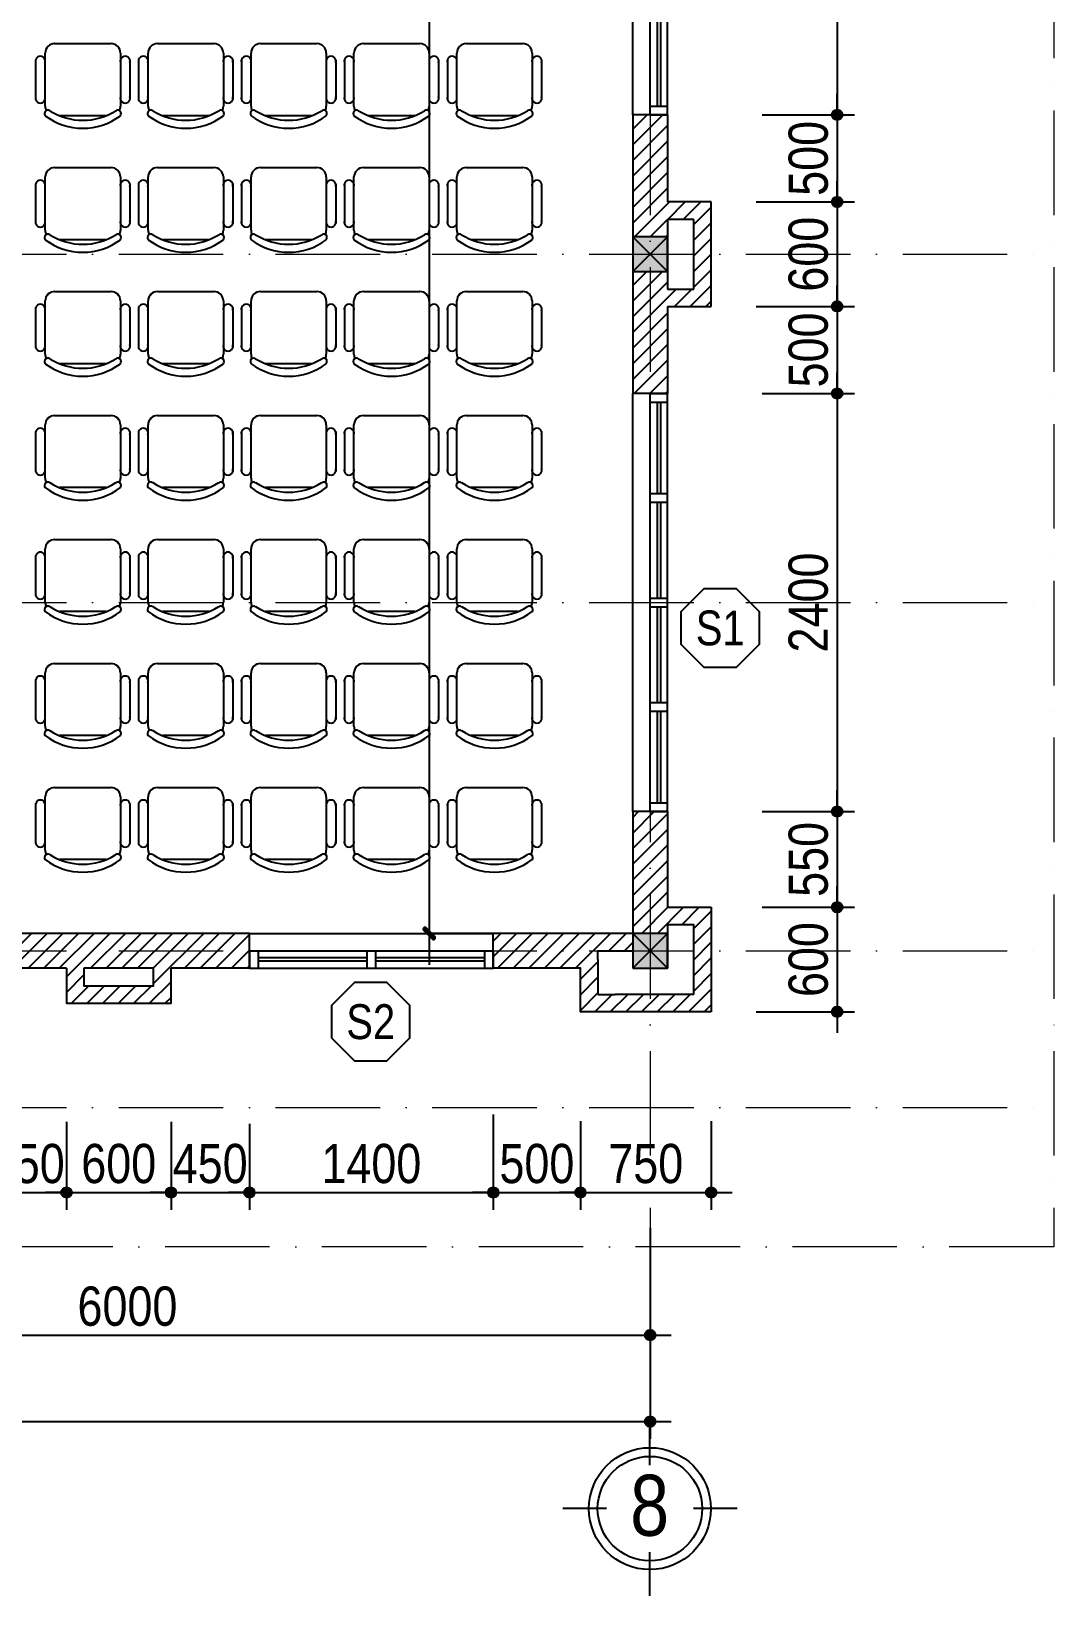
# Model space of a CAD drawing. Header units: millimetres. Extents: x 1201 to 176852, y 279 to 65351.
# Drawn here: x 104417 to 110285, y 18806 to 27788 of the extents above; entities that cross this region are included whole.
import ezdxf
from ezdxf.enums import TextEntityAlignment as Align

# ---------------------------------------------------------------- set-up
doc = ezdxf.new("R2010")
doc.units = ezdxf.units.MM
doc.linetypes.add('ACAD_ISO10W100', pattern=[18, 12, -3, 0, -3])
for name, color, linetype in [('009', 251, 'Continuous'), ('DIM', 1, 'Continuous'), ('DOOR', 20, 'Continuous'), ('MEDIUM', 2, 'Continuous'), ('TAGS', 60, 'Continuous'), ('TUONG', 131, 'Continuous'), ('vat dung', 44, 'Continuous'), ('WALL', 4, 'Continuous')]:
    doc.layers.add(name, color=color, linetype=linetype)
doc.layers.add('TRUC', color=24, linetype='Continuous', lineweight=0)
doc.styles.add('HEL-CONDENSE', font='')
doc.styles.add('KICHTHUOC', font='', dxfattribs={"width": 0.8})
doc.styles.add('VNI-HELVE-CONDENSEN', font='')
doc.styles.get('HEL-CONDENSE').set_extended_font_data('VNI-Helve-Condense')
doc.styles.get('KICHTHUOC').set_extended_font_data('VNI-Helve-Condense')
doc.styles.get('VNI-HELVE-CONDENSEN').set_extended_font_data('VNI-Helve-Condense')
doc.dimstyles.new('1-100', dxfattribs={"dimtxt": 200, "dimasz": 60, "dimexe": 0, "dimexo": 0, "dimgap": 70, "dimtad": 1, "dimtoh": 1, "dimdec": 0, "dimzin": 9, "dimdsep": 46, "dimtxsty": 'KICHTHUOC', "dimblk": 'KTHUOC', "dimcen": 15, "dimdle": 150, "dimclrd": 256, "dimclre": 256, "dimclrt": 7, "dimadec": 0, "dimazin": 0, "dimtfac": 1, "dimtdec": 0, "dimtix": 1, "dimtmove": 2, "dimatfit": 3, "dimfxl": 1, "dimtolj": 1, "dimtzin": 1, "dimarcsym": 0})
doc.dimstyles.new('D100', dxfattribs={"dimtxt": 225, "dimasz": 1.2, "dimexe": 100, "dimexo": 0, "dimgap": 50, "dimtad": 1, "dimdec": 0, "dimzin": 13, "dimdsep": 46, "dimtxsty": 'HEL-CONDENSE', "dimblk": 'D50', "dimcen": 0, "dimclrd": 1, "dimclre": 1, "dimclrt": 7, "dimadec": 0, "dimazin": 0, "dimtfac": 1, "dimtdec": 0, "dimtmove": 0, "dimatfit": 3, "dimldrblk": 'D50', "dimfxl": 1, "dimtolj": 1, "dimtzin": 13, "dimarcsym": 0})

# ---------------------------------------------------------------- blocks, each defined once
blk = doc.blocks.new('A$C419169B2')
at = {"layer": 'vat dung'}
for p, q in [((-166.4, 1192.5), (157.6, 1192.5)), ((-275.2, 1100.2), (-275.2, 870.7)), ((-220.4, 832.5), (-220.4, 1138.5)), ((211.6, 1138.5), (211.6, 832.5)), ((265.6, 1100.2), (265.6, 870.7)), ((129.5, 778.5), (-138.4, 778.5))]:
    blk.add_line(p, q, dxfattribs=at)
for centre, radius, start, end in [((-166.4, 1138.5), 54, 90, 180), ((157.6, 1138.5), 54, 0, 90), ((-248.2, 1092.3), 28.1, 343.7398, 196.2602), ((238.6, 1092.3), 28.1, 343.7398, 196.2602), ((-248.2, 878.6), 28.1, 163.7398, 16.2602), ((-204.6, 790.3), 19.7, 57.97259, 216.69006), ((-166.4, 832.5), 54, 180, 207.58444), ((195.7, 790.3), 19.7, 323.30994, 122.02741), ((157.6, 832.5), 54, 332.41556, 0), ((238.6, 878.6), 28.1, 163.7398, 16.2602), ((-4.4, 1066.5), 360, 233.1301, 306.8699), ((-4.4, 1105.6), 353.5, 237.57575, 302.42425)]:
    blk.add_arc(centre, radius, start, end, dxfattribs=at)
blk = doc.blocks.new('s11')
at = {"layer": 'DOOR'}
for p, q in [((0, 0), (0, -100)), ((1400, 0), (0, 0)), ((50, 0), (50, -100)), ((1350, 0), (1350, -100)), ((1400, 0), (1400, -100)), ((1400, -100), (0, -100))]:
    blk.add_line(p, q, dxfattribs=at)
at = {"layer": 'DOOR', "linetype": 'ByBlock', "lineweight": -2}
for p, q in [((675, -100), (675, 0)), ((725, -100), (725, 0))]:
    blk.add_line(p, q, dxfattribs=at)
at = {"layer": 'DOOR', "color": 251}
for p, q in [((50, -40), (675, -40)), ((50, -60), (675, -60)), ((725, -40), (1350, -40)), ((725, -60), (1350, -60))]:
    blk.add_line(p, q, dxfattribs=at)
blk = doc.blocks.new('A$C1CA434F2')
at = {"layer": 'DOOR'}
for p, q in [((-289.1, -309.3), (-289.1, -409.3)), ((-289.1, -309.3), (2110.9, -309.3)), ((-239.1, -309.3), (-239.1, -409.3)), ((885.9, -309.3), (885.9, -409.3)), ((935.9, -309.3), (935.9, -409.3)), ((1486.2, -309.3), (1486.2, -409.3)), ((1536.2, -309.3), (1536.2, -409.3)), ((2060.9, -309.3), (2060.9, -409.3)), ((2110.9, -309.3), (2110.9, -409.3)), ((-289.1, -409.3), (2110.9, -409.3))]:
    blk.add_line(p, q, dxfattribs=at)
at = {"layer": 'DOOR', "color": 251}
for p, q in [((285.2, -349.3), (-239.1, -349.3)), ((885.9, -349.3), (335.2, -349.3)), ((1486.2, -349.3), (935.9, -349.3)), ((2060.9, -349.3), (1536.2, -349.3)), ((285.2, -369.3), (-239.1, -369.3)), ((885.9, -369.3), (335.2, -369.3)), ((1486.2, -369.3), (935.9, -369.3)), ((2060.9, -369.3), (1536.2, -369.3))]:
    blk.add_line(p, q, dxfattribs=at)
at = {"layer": 'DOOR', "linetype": 'ByBlock', "lineweight": -2}
for p, q in [((285.2, -409.3), (285.2, -309.3)), ((335.2, -409.3), (335.2, -309.3))]:
    blk.add_line(p, q, dxfattribs=at)
blk = doc.blocks.new('D50')
at = {"layer": 'DIM'}
blk.add_hatch(color=256, dxfattribs=at).paths.add_polyline_path([(25, 0, 1), (-25, 0, 1)])
blk.add_line((25, 0), (100, 0), dxfattribs=at)
blk.add_circle((0, 0), 25, dxfattribs=at)
blk = doc.blocks.new('*D1186')
at = {"layer": 'DEFPOINTS', "color": 0, "transparency": 16777216}
for p in [(101969, 20917.1), (107969, 20917.1), (107969, 20301.9)]:
    blk.add_point(p, dxfattribs=at)
at = {"layer": 'DIM', "color": 1, "lineweight": -2, "transparency": 16777216}
for p, q in [((101969, 20917.1), (101969, 20201.9)), ((107969, 20917.1), (107969, 20201.9)), ((101970.2, 20301.9), (107967.8, 20301.9))]:
    blk.add_line(p, q, dxfattribs=at)
at = {"layer": 'DIM', "color": 1, "lineweight": -2, "transparency": 16777216, "xscale": 1.199999999999999, "yscale": 1.199999999999999, "zscale": 1.199999999999999, "rotation": 180}
blk.add_blockref('D50', (101969, 20301.9), dxfattribs=at)
at = {"layer": 'DIM', "color": 1, "lineweight": -2, "transparency": 16777216, "xscale": 1.199999999999999, "yscale": 1.199999999999999, "zscale": 1.199999999999999}
blk.add_blockref('D50', (107969, 20301.9), dxfattribs=at)
at = {"layer": 'DIM', "color": 7, "transparency": 16777216, "insert": (104969, 20466.8), "char_height": 225, "attachment_point": 5, "style": 'HEL-CONDENSE'}
blk.add_mtext('\\A1;6000', dxfattribs=at)
blk = doc.blocks.new('*D1187')
at = {"layer": 'DEFPOINTS', "color": 0, "transparency": 16777216}
for p in [(74969, 20917.1), (107969, 20917.1), (107969, 19805.8)]:
    blk.add_point(p, dxfattribs=at)
at = {"layer": 'DIM', "color": 1, "lineweight": -2, "transparency": 16777216}
for p, q in [((74969, 20917.1), (74969, 19705.8)), ((107969, 20917.1), (107969, 19705.8)), ((74970.2, 19805.8), (107967.8, 19805.8))]:
    blk.add_line(p, q, dxfattribs=at)
at = {"layer": 'DIM', "color": 1, "lineweight": -2, "transparency": 16777216, "xscale": 1.199999999999999, "yscale": 1.199999999999999, "zscale": 1.199999999999999, "rotation": 180}
blk.add_blockref('D50', (74969, 19805.8), dxfattribs=at)
at = {"layer": 'DIM', "color": 1, "lineweight": -2, "transparency": 16777216, "xscale": 1.199999999999999, "yscale": 1.199999999999999, "zscale": 1.199999999999999}
blk.add_blockref('D50', (107969, 19805.8), dxfattribs=at)
at = {"layer": 'DIM', "color": 7, "transparency": 16777216, "insert": (91469, 19970.7), "char_height": 225, "attachment_point": 5, "style": 'HEL-CONDENSE'}
blk.add_mtext('\\A1;33000', dxfattribs=at)
blk = doc.blocks.new('A$C206177D3')
at = {"layer": 'TAGS', "ltscale": 1000}
for p, q in [((-36.6, 240.1), (-36.6, 490.1)), ((-286.6, -9.9), (-536.6, -9.9)), ((463.4, -9.9), (213.4, -9.9)), ((-36.6, -509.9), (-36.6, -259.9))]:
    blk.add_line(p, q, dxfattribs=at)
blk.add_circle((-36.6, -9.9), 350, dxfattribs=at)
at = {"layer": 'TAGS', "color": 254, "ltscale": 1000}
blk.add_circle((-36.6, -9.9), 300, dxfattribs=at)
at = {"layer": 'TAGS', "ltscale": 1000, "style": 'VNI-HELVE-CONDENSEN'}
blk.add_attdef('A', text='', height=350, dxfattribs=at).set_placement((-38.3, -165.6), align=Align.CENTER)
blk = doc.blocks.new('A$C225A2996')
at = {"layer": 'WALL'}
blk.add_hatch(color=4, dxfattribs=at).paths.add_polyline_path([(531.4, 81.6), (731.4, 81.6), (731.4, 281.6), (531.4, 281.6)])
at = {"layer": 'WALL', "color": 4}
for p, q in [((531.4, 281.6), (731.4, 81.6)), ((531.4, 81.6), (731.4, 281.6))]:
    blk.add_line(p, q, dxfattribs=at)
blk.add_lwpolyline([(531.4, 81.6), (731.4, 81.6), (731.4, 281.6), (531.4, 281.6)], close=True, dxfattribs=at)
blk = doc.blocks.new('KH-CUADI')
at = {"layer": 'TAGS'}
blk.add_lwpolyline([(-124, 300), (-300, 124), (-300, -124), (-124, -300), (124, -300), (300, -124), (300, 124), (124, 300)], close=True, dxfattribs=at)
at = {"layer": 'TAGS', "style": 'VNI-HELVE-CONDENSEN'}
blk.add_attdef('D', text='', height=300, dxfattribs=at).set_placement((0, 0), align=Align.MIDDLE)
blk = doc.blocks.new('*D1061')
at = {"layer": 'DEFPOINTS', "color": 0, "transparency": 16777216}
for p in [(108611.5, 29708.4), (108611.5, 27308.4), (109042.7, 27308.4)]:
    blk.add_point(p, dxfattribs=at)
at = {"layer": 'DIM', "color": 1, "lineweight": -2, "transparency": 16777216}
for p, q in [((108611.5, 29708.4), (109142.7, 29708.4)), ((109042.7, 29707.2), (109042.7, 27309.6)), ((108611.5, 27308.4), (109142.7, 27308.4))]:
    blk.add_line(p, q, dxfattribs=at)
at = {"layer": 'DIM', "color": 1, "lineweight": -2, "transparency": 16777216, "xscale": 1.199999999999999, "yscale": 1.199999999999999, "zscale": 1.199999999999999}
for p, rotation in [((109042.7, 29708.4), 90), ((109042.7, 27308.4), 270)]:
    blk.add_blockref('D50', p, dxfattribs=dict(at, rotation=rotation))
at = {"layer": 'DIM', "color": 7, "transparency": 16777216, "insert": (108877.8, 28508.4), "char_height": 225, "attachment_point": 5, "rotation": 90, "style": 'HEL-CONDENSE'}
blk.add_mtext('\\A1;2400', dxfattribs=at)
blk = doc.blocks.new('*D1062')
at = {"layer": 'DEFPOINTS', "color": 0, "transparency": 16777216}
for p in [(108611.5, 27308.4), (108577.9, 26808.4), (109042.7, 26808.4)]:
    blk.add_point(p, dxfattribs=at)
at = {"layer": 'DIM', "color": 1, "lineweight": -2, "transparency": 16777216}
for p, q in [((108611.5, 27308.4), (109142.7, 27308.4)), ((109042.7, 27307.2), (109042.7, 26809.6)), ((108577.9, 26808.4), (109142.7, 26808.4))]:
    blk.add_line(p, q, dxfattribs=at)
at = {"layer": 'DIM', "color": 1, "lineweight": -2, "transparency": 16777216, "xscale": 1.199999999999999, "yscale": 1.199999999999999, "zscale": 1.199999999999999}
for p, rotation in [((109042.7, 27308.4), 90), ((109042.7, 26808.4), 270)]:
    blk.add_blockref('D50', p, dxfattribs=dict(at, rotation=rotation))
at = {"layer": 'DIM', "color": 7, "transparency": 16777216, "insert": (108877.8, 27058.4), "char_height": 225, "attachment_point": 5, "rotation": 90, "style": 'HEL-CONDENSE'}
blk.add_mtext('\\A1;500', dxfattribs=at)
blk = doc.blocks.new('*D1063')
at = {"layer": 'DEFPOINTS', "color": 0, "transparency": 16777216}
for p in [(108577.9, 26808.4), (108577.9, 26208.4), (109042.7, 26208.4)]:
    blk.add_point(p, dxfattribs=at)
at = {"layer": 'DIM', "color": 1, "lineweight": -2, "transparency": 16777216}
for p, q in [((108577.9, 26808.4), (109142.7, 26808.4)), ((109042.7, 26807.2), (109042.7, 26209.6)), ((108577.9, 26208.4), (109142.7, 26208.4))]:
    blk.add_line(p, q, dxfattribs=at)
at = {"layer": 'DIM', "color": 1, "lineweight": -2, "transparency": 16777216, "xscale": 1.199999999999999, "yscale": 1.199999999999999, "zscale": 1.199999999999999}
for p, rotation in [((109042.7, 26808.4), 90), ((109042.7, 26208.4), 270)]:
    blk.add_blockref('D50', p, dxfattribs=dict(at, rotation=rotation))
at = {"layer": 'DIM', "color": 7, "transparency": 16777216, "insert": (108877.8, 26508.4), "char_height": 225, "attachment_point": 5, "rotation": 90, "style": 'HEL-CONDENSE'}
blk.add_mtext('\\A1;600', dxfattribs=at)
blk = doc.blocks.new('*D1064')
at = {"layer": 'DEFPOINTS', "color": 0, "transparency": 16777216}
for p in [(108577.9, 26208.4), (108611.5, 25708.4), (109042.7, 25708.4)]:
    blk.add_point(p, dxfattribs=at)
at = {"layer": 'DIM', "color": 1, "lineweight": -2, "transparency": 16777216}
for p, q in [((108577.9, 26208.4), (109142.7, 26208.4)), ((109042.7, 26207.2), (109042.7, 25709.6)), ((108611.5, 25708.4), (109142.7, 25708.4))]:
    blk.add_line(p, q, dxfattribs=at)
at = {"layer": 'DIM', "color": 1, "lineweight": -2, "transparency": 16777216, "xscale": 1.199999999999999, "yscale": 1.199999999999999, "zscale": 1.199999999999999}
for p, rotation in [((109042.7, 26208.4), 90), ((109042.7, 25708.4), 270)]:
    blk.add_blockref('D50', p, dxfattribs=dict(at, rotation=rotation))
at = {"layer": 'DIM', "color": 7, "transparency": 16777216, "insert": (108877.8, 25958.4), "char_height": 225, "attachment_point": 5, "rotation": 90, "style": 'HEL-CONDENSE'}
blk.add_mtext('\\A1;500', dxfattribs=at)
blk = doc.blocks.new('*D1065')
at = {"layer": 'DEFPOINTS', "color": 0, "transparency": 16777216}
for p in [(108611.5, 25708.4), (108611.5, 23308.4), (109042.7, 23308.4)]:
    blk.add_point(p, dxfattribs=at)
at = {"layer": 'DIM', "color": 1, "lineweight": -2, "transparency": 16777216}
for p, q in [((108611.5, 25708.4), (109142.7, 25708.4)), ((109042.7, 25707.2), (109042.7, 23309.6)), ((108611.5, 23308.4), (109142.7, 23308.4))]:
    blk.add_line(p, q, dxfattribs=at)
at = {"layer": 'DIM', "color": 1, "lineweight": -2, "transparency": 16777216, "xscale": 1.199999999999999, "yscale": 1.199999999999999, "zscale": 1.199999999999999}
for p, rotation in [((109042.7, 25708.4), 90), ((109042.7, 23308.4), 270)]:
    blk.add_blockref('D50', p, dxfattribs=dict(at, rotation=rotation))
at = {"layer": 'DIM', "color": 7, "transparency": 16777216, "insert": (108877.8, 24508.4), "char_height": 225, "attachment_point": 5, "rotation": 90, "style": 'HEL-CONDENSE'}
blk.add_mtext('\\A1;2400', dxfattribs=at)
blk = doc.blocks.new('*D1066')
at = {"layer": 'DEFPOINTS', "color": 0, "transparency": 16777216}
for p in [(108611.5, 23308.4), (108611.5, 22758.4), (109042.7, 22758.4)]:
    blk.add_point(p, dxfattribs=at)
at = {"layer": 'DIM', "color": 1, "lineweight": -2, "transparency": 16777216}
for p, q in [((108611.5, 23308.4), (109142.7, 23308.4)), ((109042.7, 23307.2), (109042.7, 22759.6)), ((108611.5, 22758.4), (109142.7, 22758.4))]:
    blk.add_line(p, q, dxfattribs=at)
at = {"layer": 'DIM', "color": 1, "lineweight": -2, "transparency": 16777216, "xscale": 1.199999999999999, "yscale": 1.199999999999999, "zscale": 1.199999999999999}
for p, rotation in [((109042.7, 23308.4), 90), ((109042.7, 22758.4), 270)]:
    blk.add_blockref('D50', p, dxfattribs=dict(at, rotation=rotation))
at = {"layer": 'DIM', "color": 7, "transparency": 16777216, "insert": (108877.8, 23033.4), "char_height": 225, "attachment_point": 5, "rotation": 90, "style": 'HEL-CONDENSE'}
blk.add_mtext('\\A1;550', dxfattribs=at)
blk = doc.blocks.new('*D1067')
at = {"layer": 'DEFPOINTS', "color": 0, "transparency": 16777216}
for p in [(108611.5, 22758.4), (108577.9, 22158.4), (109042.7, 22158.4)]:
    blk.add_point(p, dxfattribs=at)
at = {"layer": 'DIM', "color": 1, "lineweight": -2, "transparency": 16777216}
for p, q in [((108611.5, 22758.4), (109142.7, 22758.4)), ((109042.7, 22757.2), (109042.7, 22159.6)), ((108577.9, 22158.4), (109142.7, 22158.4))]:
    blk.add_line(p, q, dxfattribs=at)
at = {"layer": 'DIM', "color": 1, "lineweight": -2, "transparency": 16777216, "xscale": 1.199999999999999, "yscale": 1.199999999999999, "zscale": 1.199999999999999}
for p, rotation in [((109042.7, 22758.4), 90), ((109042.7, 22158.4), 270)]:
    blk.add_blockref('D50', p, dxfattribs=dict(at, rotation=rotation))
at = {"layer": 'DIM', "color": 7, "transparency": 16777216, "insert": (108877.8, 22458.4), "char_height": 225, "attachment_point": 5, "rotation": 90, "style": 'HEL-CONDENSE'}
blk.add_mtext('\\A1;600', dxfattribs=at)
blk = doc.blocks.new('*D1071')
at = {"layer": 'DEFPOINTS', "color": 0, "transparency": 16777216}
for p in [(104169, 21514.2), (104619, 21527.3), (104619, 21120.8)]:
    blk.add_point(p, dxfattribs=at)
at = {"layer": 'DIM', "color": 1, "lineweight": -2, "transparency": 16777216}
for p, q in [((104169, 21514.2), (104169, 21020.8)), ((104619, 21527.3), (104619, 21020.8)), ((104170.2, 21120.8), (104617.8, 21120.8))]:
    blk.add_line(p, q, dxfattribs=at)
at = {"layer": 'DIM', "color": 1, "lineweight": -2, "transparency": 16777216, "xscale": 1.199999999999999, "yscale": 1.199999999999999, "zscale": 1.199999999999999, "rotation": 180}
blk.add_blockref('D50', (104169, 21120.8), dxfattribs=at)
at = {"layer": 'DIM', "color": 1, "lineweight": -2, "transparency": 16777216, "xscale": 1.199999999999999, "yscale": 1.199999999999999, "zscale": 1.199999999999999}
blk.add_blockref('D50', (104619, 21120.8), dxfattribs=at)
at = {"layer": 'DIM', "color": 7, "transparency": 16777216, "insert": (104394, 21285.7), "char_height": 225, "attachment_point": 5, "style": 'HEL-CONDENSE'}
blk.add_mtext('\\A1;450', dxfattribs=at)
blk = doc.blocks.new('*D1072')
at = {"layer": 'DEFPOINTS', "color": 0, "transparency": 16777216}
for p in [(104619, 21527.3), (105219, 21527.3), (105219, 21120.8)]:
    blk.add_point(p, dxfattribs=at)
at = {"layer": 'DIM', "color": 1, "lineweight": -2, "transparency": 16777216}
for p, q in [((104619, 21527.3), (104619, 21020.8)), ((105219, 21527.3), (105219, 21020.8)), ((104620.2, 21120.8), (105217.8, 21120.8))]:
    blk.add_line(p, q, dxfattribs=at)
at = {"layer": 'DIM', "color": 1, "lineweight": -2, "transparency": 16777216, "xscale": 1.199999999999999, "yscale": 1.199999999999999, "zscale": 1.199999999999999, "rotation": 180}
blk.add_blockref('D50', (104619, 21120.8), dxfattribs=at)
at = {"layer": 'DIM', "color": 1, "lineweight": -2, "transparency": 16777216, "xscale": 1.199999999999999, "yscale": 1.199999999999999, "zscale": 1.199999999999999}
blk.add_blockref('D50', (105219, 21120.8), dxfattribs=at)
at = {"layer": 'DIM', "color": 7, "transparency": 16777216, "insert": (104919, 21285.7), "char_height": 225, "attachment_point": 5, "style": 'HEL-CONDENSE'}
blk.add_mtext('\\A1;600', dxfattribs=at)
blk = doc.blocks.new('*D1073')
at = {"layer": 'DEFPOINTS', "color": 0, "transparency": 16777216}
for p in [(105219, 21527.3), (105669, 21514.2), (105669, 21120.8)]:
    blk.add_point(p, dxfattribs=at)
at = {"layer": 'DIM', "color": 1, "lineweight": -2, "transparency": 16777216}
for p, q in [((105219, 21527.3), (105219, 21020.8)), ((105669, 21514.2), (105669, 21020.8)), ((105220.2, 21120.8), (105667.8, 21120.8))]:
    blk.add_line(p, q, dxfattribs=at)
at = {"layer": 'DIM', "color": 1, "lineweight": -2, "transparency": 16777216, "xscale": 1.199999999999999, "yscale": 1.199999999999999, "zscale": 1.199999999999999, "rotation": 180}
blk.add_blockref('D50', (105219, 21120.8), dxfattribs=at)
at = {"layer": 'DIM', "color": 1, "lineweight": -2, "transparency": 16777216, "xscale": 1.199999999999999, "yscale": 1.199999999999999, "zscale": 1.199999999999999}
blk.add_blockref('D50', (105669, 21120.8), dxfattribs=at)
at = {"layer": 'DIM', "color": 7, "transparency": 16777216, "insert": (105444, 21285.7), "char_height": 225, "attachment_point": 5, "style": 'HEL-CONDENSE'}
blk.add_mtext('\\A1;450', dxfattribs=at)
blk = doc.blocks.new('*D1074')
at = {"layer": 'DEFPOINTS', "color": 0, "transparency": 16777216}
for p in [(107069, 21568.3), (105669, 21514.2), (107069, 21120.8)]:
    blk.add_point(p, dxfattribs=at)
at = {"layer": 'DIM', "color": 1, "lineweight": -2, "transparency": 16777216}
for p, q in [((107069, 21568.3), (107069, 21020.8)), ((105669, 21514.2), (105669, 21020.8)), ((105670.2, 21120.8), (107067.8, 21120.8))]:
    blk.add_line(p, q, dxfattribs=at)
at = {"layer": 'DIM', "color": 1, "lineweight": -2, "transparency": 16777216, "xscale": 1.199999999999999, "yscale": 1.199999999999999, "zscale": 1.199999999999999, "rotation": 180}
blk.add_blockref('D50', (105669, 21120.8), dxfattribs=at)
at = {"layer": 'DIM', "color": 1, "lineweight": -2, "transparency": 16777216, "xscale": 1.199999999999999, "yscale": 1.199999999999999, "zscale": 1.199999999999999}
blk.add_blockref('D50', (107069, 21120.8), dxfattribs=at)
at = {"layer": 'DIM', "color": 7, "transparency": 16777216, "insert": (106369, 21285.7), "char_height": 225, "attachment_point": 5, "style": 'HEL-CONDENSE'}
blk.add_mtext('\\A1;1400', dxfattribs=at)
blk = doc.blocks.new('*D1075')
at = {"layer": 'DEFPOINTS', "color": 0, "transparency": 16777216}
for p in [(107069, 21568.3), (107569, 21531.3), (107569, 21120.8)]:
    blk.add_point(p, dxfattribs=at)
at = {"layer": 'DIM', "color": 1, "lineweight": -2, "transparency": 16777216}
for p, q in [((107069, 21568.3), (107069, 21020.8)), ((107569, 21531.3), (107569, 21020.8)), ((107070.2, 21120.8), (107567.8, 21120.8))]:
    blk.add_line(p, q, dxfattribs=at)
at = {"layer": 'DIM', "color": 1, "lineweight": -2, "transparency": 16777216, "xscale": 1.199999999999999, "yscale": 1.199999999999999, "zscale": 1.199999999999999, "rotation": 180}
blk.add_blockref('D50', (107069, 21120.8), dxfattribs=at)
at = {"layer": 'DIM', "color": 1, "lineweight": -2, "transparency": 16777216, "xscale": 1.199999999999999, "yscale": 1.199999999999999, "zscale": 1.199999999999999}
blk.add_blockref('D50', (107569, 21120.8), dxfattribs=at)
at = {"layer": 'DIM', "color": 7, "transparency": 16777216, "insert": (107319, 21285.7), "char_height": 225, "attachment_point": 5, "style": 'HEL-CONDENSE'}
blk.add_mtext('\\A1;500', dxfattribs=at)
blk = doc.blocks.new('*D1076')
at = {"layer": 'DEFPOINTS', "color": 0, "transparency": 16777216}
for p in [(107569, 21531.3), (108319, 21531.3), (108319, 21120.8)]:
    blk.add_point(p, dxfattribs=at)
at = {"layer": 'DIM', "color": 1, "lineweight": -2, "transparency": 16777216}
for p, q in [((107569, 21531.3), (107569, 21020.8)), ((108319, 21531.3), (108319, 21020.8)), ((107570.2, 21120.8), (108317.8, 21120.8))]:
    blk.add_line(p, q, dxfattribs=at)
at = {"layer": 'DIM', "color": 1, "lineweight": -2, "transparency": 16777216, "xscale": 1.199999999999999, "yscale": 1.199999999999999, "zscale": 1.199999999999999, "rotation": 180}
blk.add_blockref('D50', (107569, 21120.8), dxfattribs=at)
at = {"layer": 'DIM', "color": 1, "lineweight": -2, "transparency": 16777216, "xscale": 1.199999999999999, "yscale": 1.199999999999999, "zscale": 1.199999999999999}
blk.add_blockref('D50', (108319, 21120.8), dxfattribs=at)
at = {"layer": 'DIM', "color": 7, "transparency": 16777216, "insert": (107944, 21285.7), "char_height": 225, "attachment_point": 5, "style": 'HEL-CONDENSE'}
blk.add_mtext('\\A1;750', dxfattribs=at)
blk = doc.blocks.new('KTHUOC')
at = {"ltscale": 50}
h = blk.add_hatch(color=256, dxfattribs=at)
edge = h.paths.add_edge_path()
edge.add_line((0.28, 0.53), (-0.53, -0.28))
edge.add_arc((-0.41, -0.41), 0.175, 135, 225)
edge.add_arc((-0.41, -0.41), 0.175, 225, 315)
edge.add_line((-0.28, -0.53), (0.53, 0.28))
edge.add_arc((0.41, 0.41), 0.175, 315, 405)
edge.add_arc((0.41, 0.41), 0.175, 45, 135)
for p, q in [((0, -2), (0, 2)), ((-3, 0), (3, 0))]:
    blk.add_line(p, q)
blk.add_lwpolyline([(0.28, 0.53), (-0.53, -0.28, 0.414214), (-0.53, -0.53), (-0.53, -0.53, 0.414214), (-0.28, -0.53), (0.53, 0.28, 0.414214), (0.53, 0.53), (0.53, 0.53, 0.414214)], format="xyb", close=True)
blk = doc.blocks.new('*D984')
at = {"layer": '009', "lineweight": -2, "transparency": 16777216}
for p, q in [((107212.4, 34008.4), (106701.2, 34008.4)), ((106701.2, 33948.4), (106701.2, 22668.4)), ((107212.4, 22608.4), (106701.2, 22608.4))]:
    blk.add_line(p, q, dxfattribs=at)
at = {"layer": 'DEFPOINTS', "color": 0, "transparency": 16777216}
for p in [(107212.4, 34008.4), (106701.2, 22608.4), (107212.4, 22608.4)]:
    blk.add_point(p, dxfattribs=at)
at = {"layer": '009', "lineweight": -2, "transparency": 16777216, "xscale": 60, "yscale": 60, "zscale": 60}
for p, rotation in [((106701.2, 34008.4), 90), ((106701.2, 22608.4), 270)]:
    blk.add_blockref('KTHUOC', p, dxfattribs=dict(at, rotation=rotation))
at = {"layer": '009', "color": 7, "transparency": 16777216, "insert": (106529.1, 28308.4), "char_height": 200, "attachment_point": 5, "rotation": 90, "style": 'KICHTHUOC'}
blk.add_mtext('\\A1;11400', dxfattribs=at)

msp = doc.modelspace()

# ---------------------------------------------------------------- hatches: boundary and pattern name
at = {"layer": '009'}
h = msp.add_hatch(dxfattribs=at)
h.set_pattern_fill('ANSI31', color=256, scale=20, style=0)
h.set_pattern_definition([(45, (-1228036.16, -308637.74), (-44.9012806, 44.9012806), [])])
h.paths.add_polyline_path([(102069.008, 23308.429), (101869.008, 23308.429), (101869.008, 22758.429), (101669.008, 22758.429), (101669.008, 22158.429), (102269.008, 22158.429), (102269.008, 22408.429), (102669.008, 22408.429), (102669.008, 22608.429), (102069.008, 22608.429), (102069.008, 22408.429), (102169.008, 22408.429), (102169.008, 22258.429), (101769.008, 22258.429), (101769.008, 22658.429), (101869.008, 22658.429), (101869.008, 22608.429), (102069.008, 22608.429)])
h.paths.add_polyline_path([(105669.008, 22608.429), (104069.008, 22608.429), (104069.008, 22408.429), (104619.008, 22408.429), (104619.008, 22208.429), (105219.008, 22208.429), (105219.008, 22408.429), (105669.008, 22408.429)])
h.paths.add_polyline_path([(104719.008, 22408.429), (105119.008, 22408.429), (105119.008, 22308.429), (104719.008, 22308.429)], flags=16)
h.paths.add_polyline_path([(107869.008, 22608.429), (107069.008, 22608.429), (107069.008, 22408.429), (107569.008, 22408.429), (107569.008, 22158.429), (108319.008, 22158.429), (108319.008, 22758.429), (108069.008, 22758.429), (108069.008, 23308.429), (107869.008, 23308.429), (107869.008, 22608.429), (108069.008, 22608.429), (108069.008, 22658.429), (108219.008, 22658.429), (108219.008, 22258.429), (107769.008, 22258.429), (107669.008, 22258.429), (107669.008, 22458.429), (107669.008, 22508.429), (107869.008, 22508.429)])
h.paths.add_polyline_path([(108319.008, 26808.429), (108069.008, 26808.429), (108069.008, 27308.429), (107869.008, 27308.429), (107869.008, 26608.429), (108069.008, 26608.429), (108069.008, 26708.429), (108219.008, 26708.429), (108219.008, 26308.429), (108069.008, 26308.429), (108069.008, 26408.429), (107869.008, 26408.429), (107869.008, 26208.429), (107869.008, 25708.429), (108069.008, 25708.429), (108069.008, 26208.429), (108319.008, 26208.429)])

# ---------------------------------------------------------------- linework, layer by layer
at = {"layer": 'MEDIUM'}
for p, q in [((107869.008, 27308.429, 6450), (107869.008, 29708.429, 6450)), ((107869.008, 23308.429, 6450), (107869.008, 25708.429, 6450)), ((105669.008, 22608.429, 6450), (107069.008, 22608.429, 6450))]:
    msp.add_line(p, q, dxfattribs=at)
at = {"layer": 'TRUC', "linetype": 'ACAD_ISO10W100', "ltscale": 50, "elevation": 6450}
msp.add_lwpolyline([(72515.024, 37234.209), (110285.336, 37234.209), (110285.336, 20808.429), (72515.024, 20808.429)], close=True, dxfattribs=at)
for points in [[(107969.008, 37234.209), (107969.008, 20808.429)], [(72515.024, 26508.429), (110285.336, 26508.429)], [(72515.024, 24508.429), (110285.336, 24508.429)], [(72515.024, 22508.429), (110285.336, 22508.429)], [(72515.024, 21608.429), (110285.336, 21608.429)]]:
    msp.add_lwpolyline(points, dxfattribs=at)
at = {"layer": 'TUONG'}
for p, q in [((108069.008, 27308.429, 6450), (107869.008, 27308.429, 6450)), ((107869.008, 26808.429, 6450), (107869.008, 26208.429, 6450)), ((108319.008, 26808.429, 6450), (108069.008, 26808.429, 6450)), ((108319.008, 26208.429, 6450), (108319.008, 26808.429, 6450)), ((108219.008, 26708.429, 6450), (108069.008, 26708.429, 6450)), ((108219.008, 26308.429, 6450), (108219.008, 26708.429, 6450)), ((108069.008, 26308.429, 6450), (108219.008, 26308.429, 6450)), ((108069.008, 26208.429, 6450), (108319.008, 26208.429, 6450)), ((108069.008, 25708.429, 6450), (107869.008, 25708.429, 6450)), ((108069.008, 23308.429, 6450), (107869.008, 23308.429, 6450)), ((108069.008, 23308.429, 6450), (108069.008, 22758.429, 6450)), ((108069.008, 22758.429, 6450), (108319.008, 22758.429, 6450)), ((108319.008, 22758.429, 6450), (108319.008, 22158.429, 6450)), ((108069.008, 22658.429, 6450), (108069.008, 22408.429, 6450)), ((105669.008, 22408.429, 6450), (105669.008, 22608.429, 6450)), ((107069.008, 22408.429, 6450), (107069.008, 22608.429, 6450)), ((107669.008, 22458.429, 6450), (107669.008, 22258.429, 6450)), ((108219.008, 22258.429, 6450), (107769.008, 22258.429, 6450))]:
    msp.add_line(p, q, dxfattribs=at)
at = {"layer": 'TUONG', "color": 4}
msp.add_line((107669.008, 22258.429, 6450), (107769.008, 22258.429, 6450), dxfattribs=at)
at = {"layer": 'TUONG', "elevation": 6450}
for points in [[(107869.008, 27308.429), (107869.008, 25708.429)], [(108069.008, 27308.429), (108069.008, 26808.429)], [(108069.008, 26708.429), (108069.008, 26308.429)], [(108069.008, 26208.429), (108069.008, 25708.429)], [(107869.008, 23308.429), (107869.008, 22583.429)], [(105669.008, 22608.429), (104069.008, 22608.429)], [(107869.008, 22608.429), (107069.008, 22608.429)], [(104619.008, 22408.429), (104069.008, 22408.429)], [(104619.008, 22408.429), (104619.008, 22208.429), (105219.008, 22208.429), (105219.008, 22408.429)], [(105119.008, 22408.429), (104719.008, 22408.429)], [(104719.008, 22408.429), (104719.008, 22308.429), (105119.008, 22308.429), (105119.008, 22408.429)], [(105669.008, 22408.429), (105219.008, 22408.429)], [(108319.008, 22158.429), (107569.008, 22158.429), (107569.008, 22408.429), (107069.008, 22408.429)]]:
    msp.add_lwpolyline(points, dxfattribs=at)
at = {"layer": 'TUONG', "color": 4, "elevation": 6450}
for points in [[(108219.008, 22258.429), (108219.008, 22658.429), (108069.008, 22658.429)], [(107669.008, 22458.429), (107669.008, 22508.429), (107869.008, 22508.429)]]:
    msp.add_lwpolyline(points, dxfattribs=at)

# ---------------------------------------------------------------- block references
at = {"layer": 'DOOR', "rotation": 90}
for p in [(107659.724, 27597.524, 6450), (107659.724, 23597.524, 6450)]:
    msp.add_blockref('A$C1CA434F2', p, dxfattribs=at)
at = {"layer": 'DOOR', "xscale": -1}
msp.add_blockref('s11', (107069.008, 22508.429, 6450), dxfattribs=at)
at = {"layer": 'TAGS', "linetype": 'Continuous'}
ref = msp.add_blockref('KH-CUADI', (108371.088, 24362.503, 6450), dxfattribs=dict(at, xscale=0.75, yscale=0.75, zscale=0.75, rotation=180))
ref.add_attrib('D', 'S1', dxfattribs={"color": 7, "height": 200, "style": 'VNI-HELVE-CONDENSEN'}).set_placement((108371.088, 24362.503, 6450), align=Align.MIDDLE)
ref = msp.add_blockref('KH-CUADI', (106365.382, 22101.735, 6450), dxfattribs=dict(at, xscale=0.75, yscale=0.75, zscale=0.75, rotation=180))
ref.add_attrib('D', 'S2', dxfattribs={"color": 7, "height": 200, "style": 'VNI-HELVE-CONDENSEN'}).set_placement((106365.382, 22101.735, 6450), align=Align.MIDDLE)
at = {"layer": 'TAGS', "ltscale": 1000}
ref = msp.add_blockref('A$C206177D3', (108004.43, 19315.611, 6450), dxfattribs=at)
ref.add_attrib('A', '8', dxfattribs={"color": 7, "ltscale": 1000, "height": 350, "style": 'VNI-HELVE-CONDENSEN'}).set_placement((107966.126, 19149.973, 6450), align=Align.CENTER)
at = {"layer": 'TUONG', "color": 4}
for p in [(107337.618, 26326.796, 6450), (107337.618, 22326.796, 6450)]:
    msp.add_blockref('A$C225A2996', p, dxfattribs=at)
at = {"layer": 'vat dung', "linetype": 'ByBlock', "lineweight": -2}
for p in [(104717.366, 26524.916, 6450), (105308.122, 26524.916, 6450), (105898.878, 26524.916, 6450), (106489.633, 26524.916, 6450), (107080.389, 26524.916, 6450), (104717.366, 25813.043, 6450), (105308.122, 25813.043, 6450), (105898.878, 25813.043, 6450), (106489.633, 25813.043, 6450), (107080.389, 25813.043, 6450), (104717.366, 25101.17, 6450), (105308.122, 25101.17, 6450), (105898.878, 25101.17, 6450), (106489.633, 25101.17, 6450), (107080.389, 25101.17, 6450), (104717.366, 24389.297, 6450), (105308.122, 24389.297, 6450), (105898.878, 24389.297, 6450), (106489.633, 24389.297, 6450), (107080.389, 24389.297, 6450), (104717.366, 23677.425, 6450), (105308.122, 23677.425, 6450), (105898.878, 23677.425, 6450), (106489.633, 23677.425, 6450), (107080.389, 23677.425, 6450), (104717.366, 22965.552, 6450), (105308.122, 22965.552, 6450), (105898.878, 22965.552, 6450), (106489.633, 22965.552, 6450), (107080.389, 22965.552, 6450), (104717.366, 22253.679, 6450), (105308.122, 22253.679, 6450), (105898.878, 22253.679, 6450), (106489.633, 22253.679, 6450), (107080.389, 22253.679, 6450)]:
    msp.add_blockref('A$C419169B2', p, dxfattribs=at)

# ---------------------------------------------------------------- dimensions: what is measured, and where the dimension line sits
at = {"layer": '009'}
dim = msp.add_linear_dim(base=(106701.189, 22608.429, 6450), p1=(107212.372, 34008.429, 6450), p2=(107212.372, 22608.429, 6450), angle=90, dimstyle='1-100', dxfattribs=at)
dim.commit()
dim.dimension.update_dxf_attribs({"geometry": '*D984', "text_midpoint": (106529.055, 28308.429, 6450)})
at = {"layer": 'DIM'}
for base, p1, p2, angle, picture, middle in [((109042.697, 27308.429, 6450), (108611.528, 29708.429, 6450), (108611.528, 27308.429, 6450), 90, '*D1061', (108877.797, 28508.429, 6450)), ((109042.697, 26208.429, 6450), (108577.943, 26808.429, 6450), (108577.943, 26208.429, 6450), 90, '*D1063', (108877.797, 26508.429, 6450)), ((109042.697, 23308.429, 6450), (108611.528, 25708.429, 6450), (108611.528, 23308.429, 6450), 90, '*D1065', (108877.797, 24508.429, 6450)), ((109042.697, 22758.429, 6450), (108611.528, 23308.429, 6450), (108611.528, 22758.429, 6450), 90, '*D1066', (108877.797, 23033.429, 6450)), ((109042.697, 22158.429, 6450), (108611.528, 22758.429, 6450), (108577.943, 22158.429, 6450), 90, '*D1067', (108877.797, 22458.429, 6450)), ((107969.008, 20301.932, 6450), (101969.008, 20917.068, 6450), (107969.008, 20917.068, 6450), 180, '*D1186', (104969.008, 20466.832, 6450))]:
    dim = msp.add_linear_dim(base=base, p1=p1, p2=p2, angle=angle, dimstyle='D100', override={"dimtmove": 1}, dxfattribs=at)
    dim.commit()
    dim.dimension.update_dxf_attribs({"geometry": picture, "text_midpoint": middle})
for base, p1, p2, picture, middle in [((109042.697, 26808.429, 6450), (108611.528, 27308.429, 6450), (108577.943, 26808.429, 6450), '*D1062', (109042.697, 27058.429, 6450)), ((109042.697, 25708.429, 6450), (108577.943, 26208.429, 6450), (108611.528, 25708.429, 6450), '*D1064', (109042.697, 25958.429, 6450))]:
    dim = msp.add_linear_dim(base=base, p1=p1, p2=p2, angle=90, dimstyle='D100', override={"dimtmove": 1}, dxfattribs=at)
    dim.commit()
    dim.dimension.update_dxf_attribs({"geometry": picture, "text_midpoint": middle, "dimtype": 160})
for base, p1, p2, picture, middle in [((107069.008, 21120.836, 6450), (105669.008, 21514.232, 6450), (107069.008, 21568.264, 6450), '*D1074', (106369.008, 21285.736, 6450)), ((105219.008, 21120.836, 6450), (104619.008, 21527.285, 6450), (105219.008, 21527.285, 6450), '*D1072', (104919.008, 21285.736, 6450)), ((108319.008, 21120.836, 6450), (107569.008, 21531.316, 6450), (108319.008, 21531.316, 6450), '*D1076', (107944.008, 21285.736, 6450))]:
    dim = msp.add_linear_dim(base=base, p1=p1, p2=p2, dimstyle='D100', override={"dimtmove": 1}, dxfattribs=at)
    dim.commit()
    dim.dimension.update_dxf_attribs({"geometry": picture, "text_midpoint": middle})
for base, p1, p2, picture, middle in [((107569.008, 21120.836, 6450), (107069.008, 21568.264, 6450), (107569.008, 21531.316, 6450), '*D1075', (107319.008, 21120.836, 6450)), ((104619.008, 21120.836, 6450), (104169.008, 21514.232, 6450), (104619.008, 21527.285, 6450), '*D1071', (104394.008, 21120.836, 6450)), ((105669.008, 21120.836, 6450), (105219.008, 21527.285, 6450), (105669.008, 21514.232, 6450), '*D1073', (105444.008, 21120.836, 6450))]:
    dim = msp.add_linear_dim(base=base, p1=p1, p2=p2, dimstyle='D100', override={"dimtmove": 1}, dxfattribs=at)
    dim.commit()
    dim.dimension.update_dxf_attribs({"geometry": picture, "text_midpoint": middle, "dimtype": 160})
dim = msp.add_aligned_dim(p1=(74969.008, 20917.068, 6450), p2=(107969.008, 20917.068, 6450), distance=-1111.311, dimstyle='D100', dxfattribs=at)
dim.commit()
dim.dimension.update_dxf_attribs({"geometry": '*D1187', "text_midpoint": (91469.008, 19970.658, 6450)})

doc.saveas('drawing.dxf')
